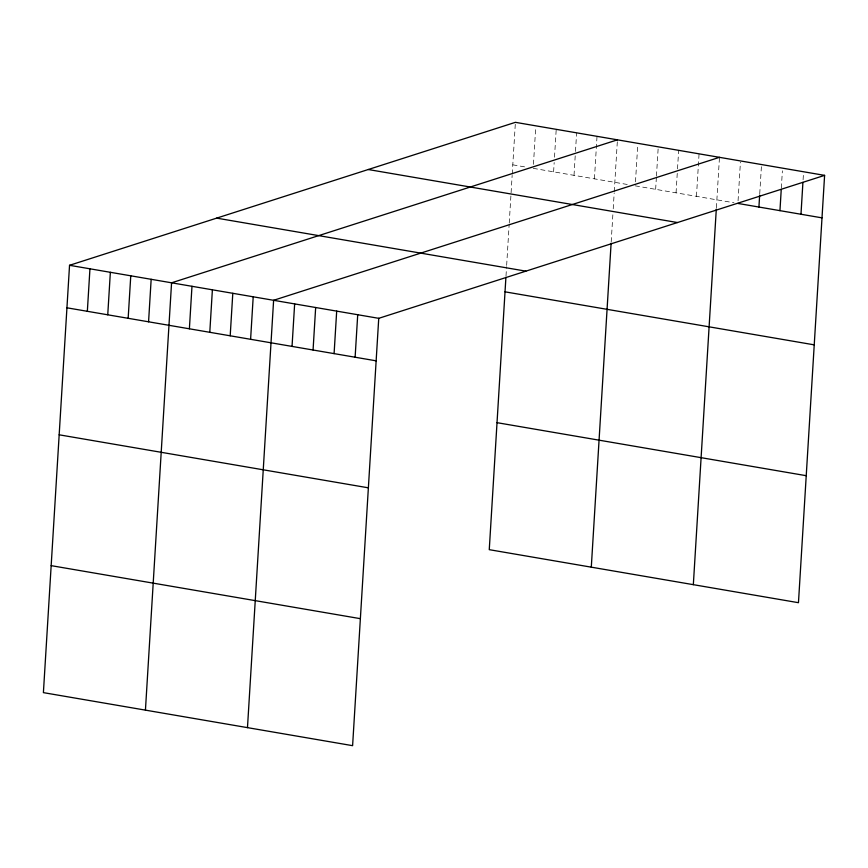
<?xml version="1.0" encoding="UTF-8"?>
<svg xmlns="http://www.w3.org/2000/svg" width="868" height="868" viewBox="0 0 868 868"><rect width="100%" height="100%" fill="white"/><g stroke="black" fill="none" stroke-linecap="round" stroke-linejoin="round"><path stroke-width="0.65" stroke-dasharray="4.34 3.25" d="M506.001 275.959L506.565 266.693M506.652 265.38L509.158 224.367M509.234 223.043L512.153 175.423M512.229 174.099L515.397 122.334M533.451 164.356L535.643 128.497M553.61 171.831L554.175 162.544M554.5 157.227L556.214 129.343M574.019 175.336L575.397 152.757M575.484 151.433L576.612 132.837M594.428 178.841L597.021 136.341M611.191 241.868L612.895 214.081M613.22 208.797L614.186 192.924M614.262 191.6L617.43 139.835M635.485 181.846L637.676 145.998M655.644 189.332L656.382 177.387M656.458 176.052L658.248 146.833M676.053 192.837L677.441 170.258M677.517 168.924L678.657 150.338M696.462 196.331L699.065 153.831M716.382 207.767L719.474 157.336M738.06 200.779L740.415 162.273M759.739 193.759L761.442 165.875M781.33 188.074L782.383 170.812M803.084 179.73L803.497 173.09M512.793 164.833L525.552 167.025M533.202 168.338L627.586 184.526M635.246 185.839L733.959 202.765"/><path stroke-width="1.3" d="M824.6 175.369L515.397 122.334L69.538 265.304L43.4 692.631L352.603 745.666L378.741 318.328L824.6 175.369L798.462 602.696L489.259 549.672L505.914 277.283M87.343 311.297L89.947 268.809M107.751 314.802L110.355 272.302M128.16 318.306L130.764 275.807M148.569 321.8L151.162 279.301M145.433 710.132L171.571 282.805L617.43 139.835M189.387 328.798L191.98 286.299M209.785 332.303L212.389 289.804M230.194 335.797L232.798 293.297M250.602 339.301L253.206 296.802M247.478 727.634L273.615 300.295L719.474 157.336M292.039 346.408L294.643 303.909M313.066 350.01L315.659 307.511M334.093 353.612L336.686 311.113M355.12 357.225L357.714 314.726M591.292 567.173L611.115 243.192M693.337 584.663L716.306 209.09M758.925 207.04L759.652 195.094M779.952 210.653L781.243 189.398M800.98 214.255L802.922 182.378M737.898 203.438L821.996 217.857M368.26 169.52L677.463 222.544M216.674 218.128L525.878 271.152M505.024 291.832L814.238 344.856M69.538 265.304L378.741 318.328M66.934 307.804L376.137 360.828M497.028 422.673L806.231 475.697M59.165 434.803L368.379 487.827M51.169 565.643L360.372 618.667"/></g></svg>
